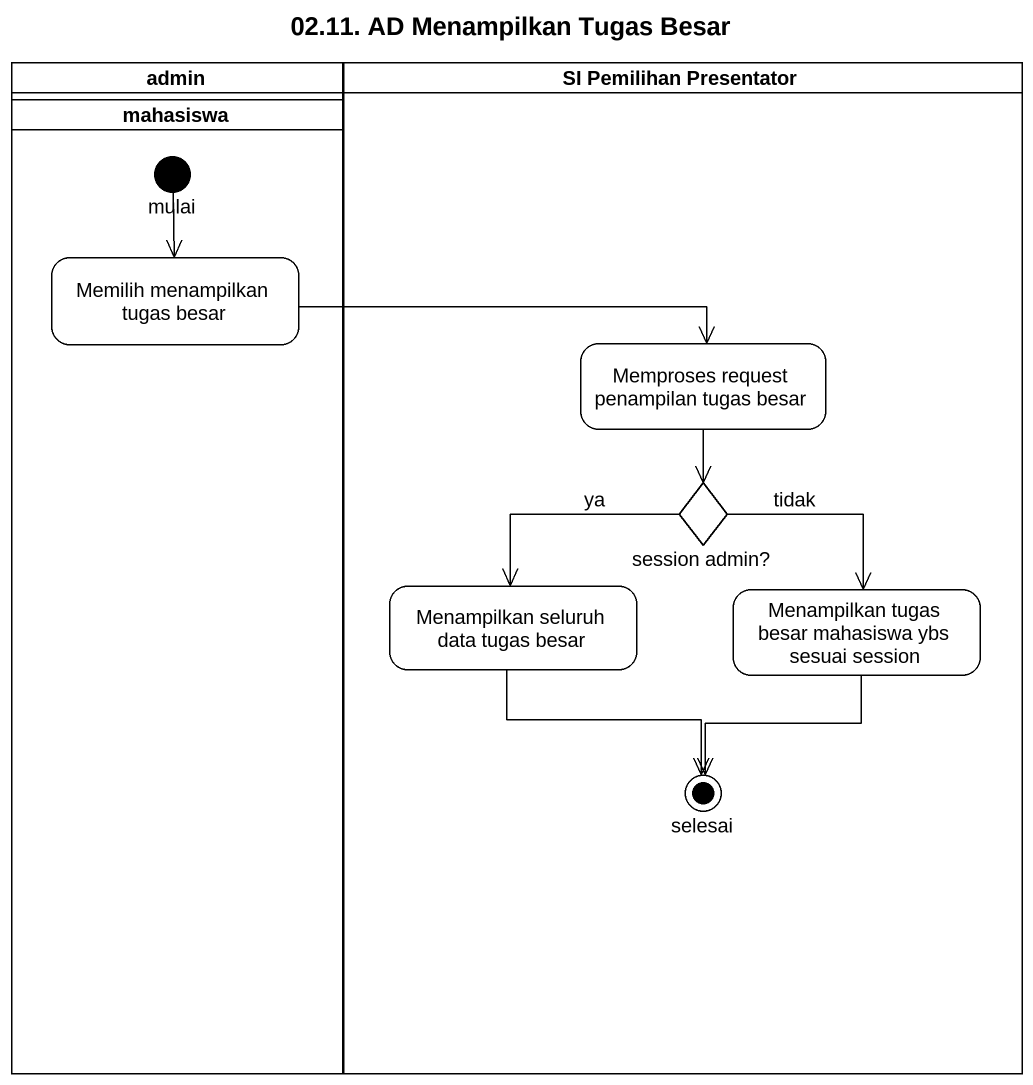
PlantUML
@startuml
title 02.11. AD Menampilkan Tugas Besar
hide empty description
state admin <<partition>> {
  state mahasiswa <<partition>> {
    state mulai <<start>>
    state "Memilih menampilkan tugas besar" as Memilih_menampilkan_tugas
  }
}
state "SI Pemilihan Presentator" as SI_Pemilihan_Presentator <<partition>> {
  state "Memproses request penampilan tugas besar" as Memproses_request
  state "session admin?" as session_admin <<choice>>
  state "Menampilkan seluruh data tugas besar" as Menampilkan_seluruh_data
  state "Menampilkan tugas besar mahasiswa ybs sesuai session" as Menampilkan_tugas_besar
  state selesai <<end>>
}
mulai --> Memilih_menampilkan_tugas
Memilih_menampilkan_tugas -right-> Memproses_request
Memproses_request --> session_admin
session_admin -left-> Menampilkan_seluruh_data : ya
session_admin --> Menampilkan_tugas_besar : tidak
Menampilkan_seluruh_data --> selesai
Menampilkan_tugas_besar --> selesai
@enduml
